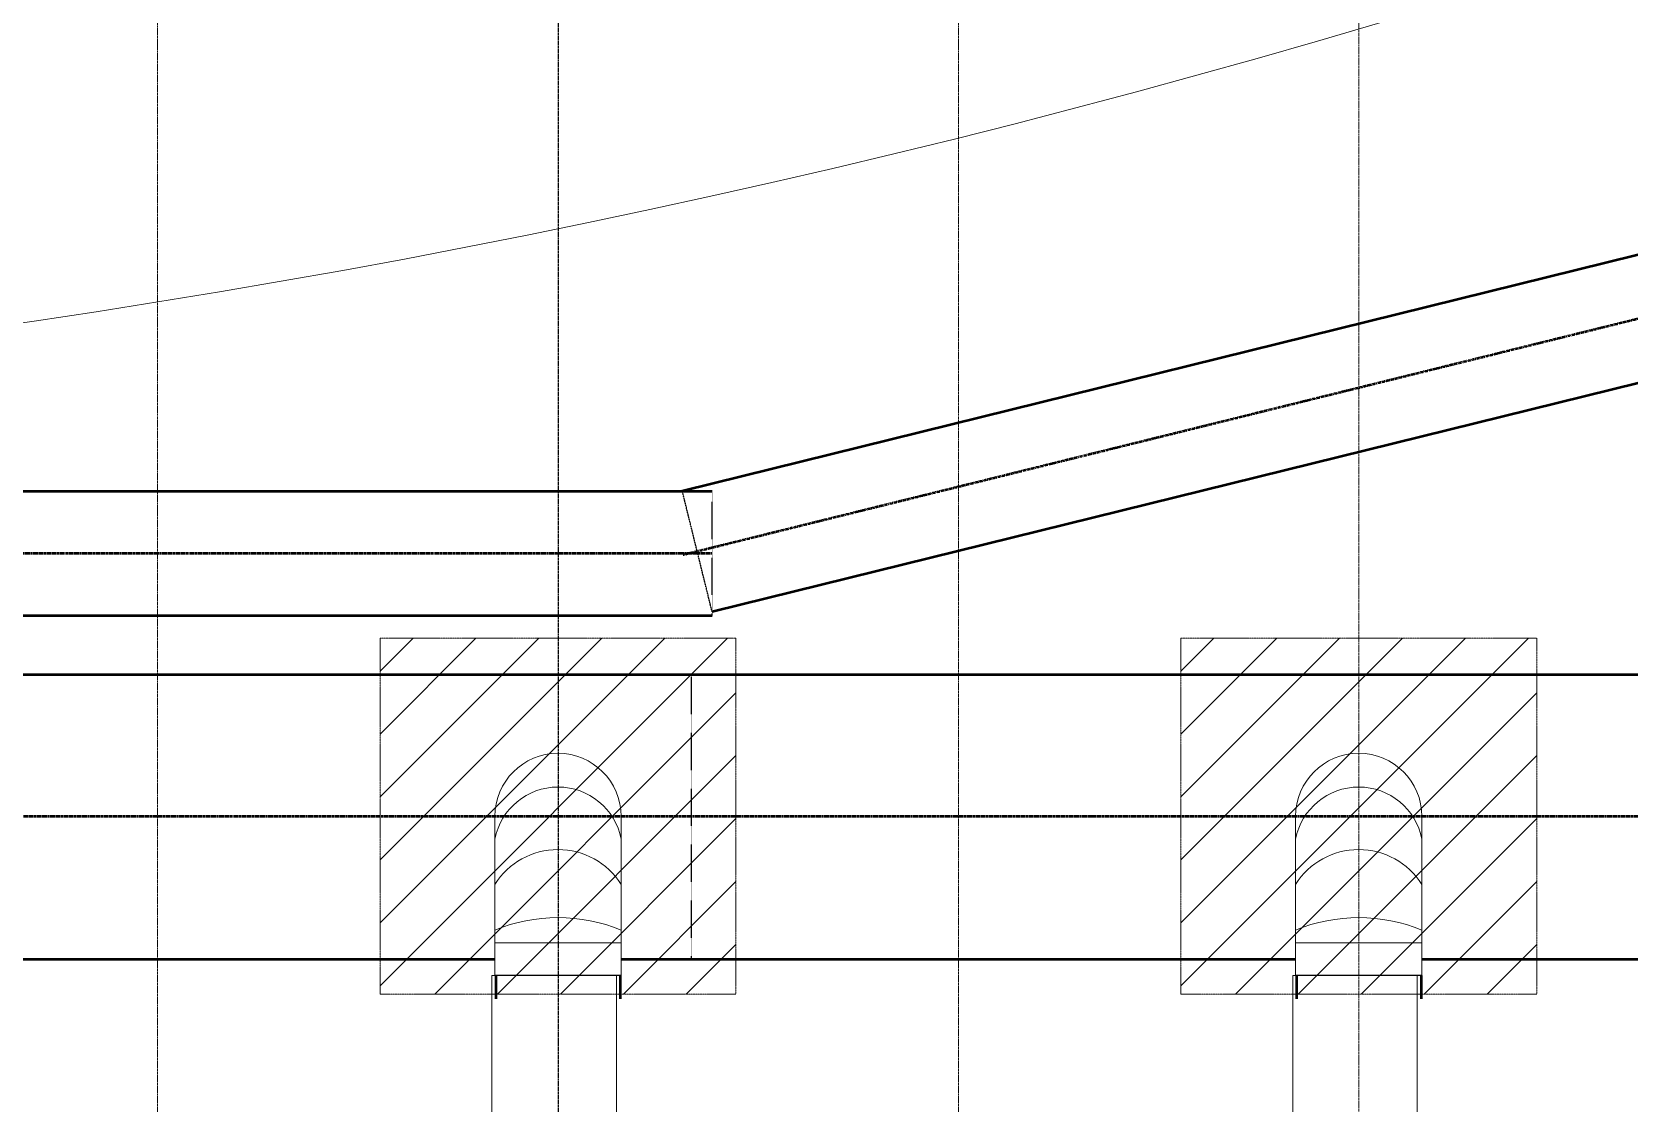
# Model space of a CAD drawing. Header units: inches. Extents: x 86328 to 235202, y 68629 to 184293.
# Drawn here: x 158795 to 167770, y 134262 to 140280 of the extents above; entities that cross this region are included whole.
import ezdxf

# ---------------------------------------------------------------- set-up
doc = ezdxf.new("R2010")
doc.units = ezdxf.units.IN
doc.header["$MEASUREMENT"] = 0
for name, pattern in [('CENTER', [2, 1.25, -0.25, 0.25, -0.25]), ('HIDDEN', [0.375, 0.25, -0.125]), ('PHANTOM2', [1.25, 0.625, -0.125, 0.125, -0.125, 0.125, -0.125])]:
    doc.linetypes.add(name, pattern=pattern)
doc.layers.add('.5', color=8, linetype='Continuous', lineweight=0)
doc.layers.add('DIM', color=251, linetype='Continuous', lineweight=0)
doc.layers.add('2', color=2, linetype='HIDDEN')
doc.layers.add('steel elbow 90deg', color=3, linetype='Continuous')
doc.styles.get("Standard").update_dxf_attribs({"font": 'arial.ttf'})
doc.linetypes.add('FENCE_LINE', pattern='A,0.5,-0.1,["X",Standard,S=0.1,R=0,X=-0.02,Y=-0.05],-0.1', length=0.7)

msp = doc.modelspace()

# ---------------------------------------------------------------- linework, layer by layer
at = {"layer": '.5', "color": 8, "linetype": 'CENTER', "ltscale": 10}
for p, q in [((159501.3, 116744.2), (159501.3, 148070.8)), ((164001.3, 116744.2), (164001.3, 148031.1)), ((166251.3, 146210.4), (166251.3, 122881.3))]:
    msp.add_line(p, q, dxfattribs=at)
at = {"color": 8, "linetype": 'PHANTOM2', "ltscale": 20}
msp.add_line((161751.3, 146225.9), (161751.3, 122881.3), dxfattribs=at)
at = {"layer": '2', "color": 8}
for p, q in [((162617.7, 137021.4), (162449.7, 137700.9)), ((162618.4, 137000.9), (162618.4, 137700.9)), ((162501.3, 135072.7), (162501.3, 136672.7))]:
    msp.add_line(p, q, dxfattribs=at)
at = {"layer": 'DIM', "color": 8, "lineweight": 50}
for p, q in [((168274.4, 139140.8), (162449.7, 137700.9)), ((168442.4, 138461.2), (162617.7, 137021.4)), ((144586.4, 137700.9), (162618.4, 137700.9)), ((144586.4, 137000.9), (162618.4, 137000.9)), ((150501.3, 136670.9), (168201.1, 136670.9)), ((157606.1, 135070.9), (161396.5, 135070.9)), ((162106.1, 135070.9), (165896.5, 135070.9)), ((166606.1, 135070.9), (168201.1, 135070.9)), ((161401.3, 134979.6), (161401.3, 134847.5)), ((162101.3, 134979.6), (162101.3, 134847.5)), ((165901.3, 134979.6), (165901.3, 134847.5)), ((166601.3, 134979.6), (166601.3, 134847.5))]:
    msp.add_line(p, q, dxfattribs=at)
at = {"layer": 'DIM', "color": 8, "linetype": 'PHANTOM2', "lineweight": 50, "ltscale": 20}
for p, q in [((168358.4, 138801), (162453.9, 137341.4)), ((144236.2, 137350.9), (162618.4, 137350.9)), ((191094.1, 135872.7), (150076.3, 135872.7))]:
    msp.add_line(p, q, dxfattribs=at)
at = {"layer": 'DIM', "color": 8, "linetype": 'HIDDEN', "ltscale": 7}
for p, q in [((160751.3, 136874.4), (162751.3, 136874.4)), ((160751.3, 134874.4), (160751.3, 136874.4)), ((162751.3, 136874.4), (162751.3, 134874.4)), ((165251.3, 136874.4), (167251.3, 136874.4)), ((165251.3, 134874.4), (165251.3, 136874.4)), ((167251.3, 136874.4), (167251.3, 134874.4)), ((162751.3, 134874.4), (160751.3, 134874.4)), ((167251.3, 134874.4), (165251.3, 134874.4))]:
    msp.add_line(p, q, dxfattribs=at)
at = {"layer": 'DIM', "color": 8, "linetype": 'Continuous'}
for p, q in [((160751.3, 136689), (160936.8, 136874.4)), ((160751.3, 136335.4), (161290.3, 136874.4)), ((160751.3, 135981.8), (161643.9, 136874.4)), ((160751.3, 135628.3), (161997.4, 136874.4)), ((160751.3, 135274.7), (162351, 136874.4)), ((160751.3, 134921.2), (162704.5, 136874.4)), ((165251.3, 136689), (165436.8, 136874.4)), ((165251.3, 136335.4), (165790.3, 136874.4)), ((165251.3, 135981.8), (166143.9, 136874.4)), ((165251.3, 135628.3), (166497.4, 136874.4)), ((165251.3, 135274.7), (166851, 136874.4)), ((165251.3, 134921.2), (167204.5, 136874.4)), ((161058.1, 134874.4), (162751.3, 136567.6)), ((165558.1, 134874.4), (167251.3, 136567.6)), ((161411.6, 134874.4), (162751.3, 136214.1)), ((165911.6, 134874.4), (167251.3, 136214.1)), ((161765.2, 134874.4), (162751.3, 135860.5)), ((166265.2, 134874.4), (167251.3, 135860.5)), ((162118.7, 134874.4), (162751.3, 135507)), ((166618.7, 134874.4), (167251.3, 135507)), ((162472.3, 134874.4), (162751.3, 135153.4)), ((166972.3, 134874.4), (167251.3, 135153.4))]:
    msp.add_line(p, q, dxfattribs=at)
at = {"layer": 'DIM', "color": 8}
for p, q in [((161396.5, 135872.7), (161396.5, 134979.6)), ((162106.1, 135872.7), (162106.1, 134979.6)), ((165896.5, 135872.7), (165896.5, 134979.6)), ((166606.1, 135872.7), (166606.1, 134979.6)), ((162106.1, 135163.1), (161396.5, 135163.1)), ((166606.1, 135163.1), (165896.5, 135163.1))]:
    msp.add_line(p, q, dxfattribs=at)
at = {"layer": 'DIM', "color": 8, "linetype": 'Continuous', "ltscale": 10}
for p, q in [((161380.1, 134979.6), (161380.1, 133315.4)), ((162080.1, 134979.6), (162080.1, 133315.4)), ((165880.5, 134979.6), (165880.5, 133315.4)), ((166580.5, 134979.6), (166580.5, 133315.4))]:
    msp.add_line(p, q, dxfattribs=at)
for points in [[(161380.1, 134979.6), (162080.1, 134979.6)], [(165880.5, 134979.6), (166580.5, 134979.6)]]:
    msp.add_lwpolyline(points, dxfattribs=at)
at = {"layer": 'DIM', "color": 8, "linetype": 'FENCE_LINE', "ltscale": 25}
msp.add_arc((150908.4, 192187.6), 54111.5, 255.14688, 351.11413, dxfattribs=at)
at = {"layer": 'DIM', "color": 8}
for centre, radius, start, end in [((161751.3, 135872.7), 354.8, 0, 180), ((166251.3, 135872.7), 354.8, 0, 180), ((161751.3, 135676.5), 361.4, 10.9356, 169.0644), ((166251.3, 135676.5), 361.4, 10.9356, 169.0644), ((161751.3, 135267.2), 419.5, 32.25363, 147.74637), ((166251.3, 135267.2), 419.5, 32.25363, 147.74637), ((161751.3, 134376.2), 928, 67.52147, 112.47853), ((166251.3, 134376.2), 928, 67.52147, 112.47853)]:
    msp.add_arc(centre, radius, start, end, dxfattribs=at)
at = {"layer": 'steel elbow 90deg', "color": 8}
for p, q in [((162106.1, 134979.6), (161396.5, 134979.6)), ((166606.1, 134979.6), (165896.5, 134979.6))]:
    msp.add_line(p, q, dxfattribs=at)

doc.saveas('drawing.dxf')
